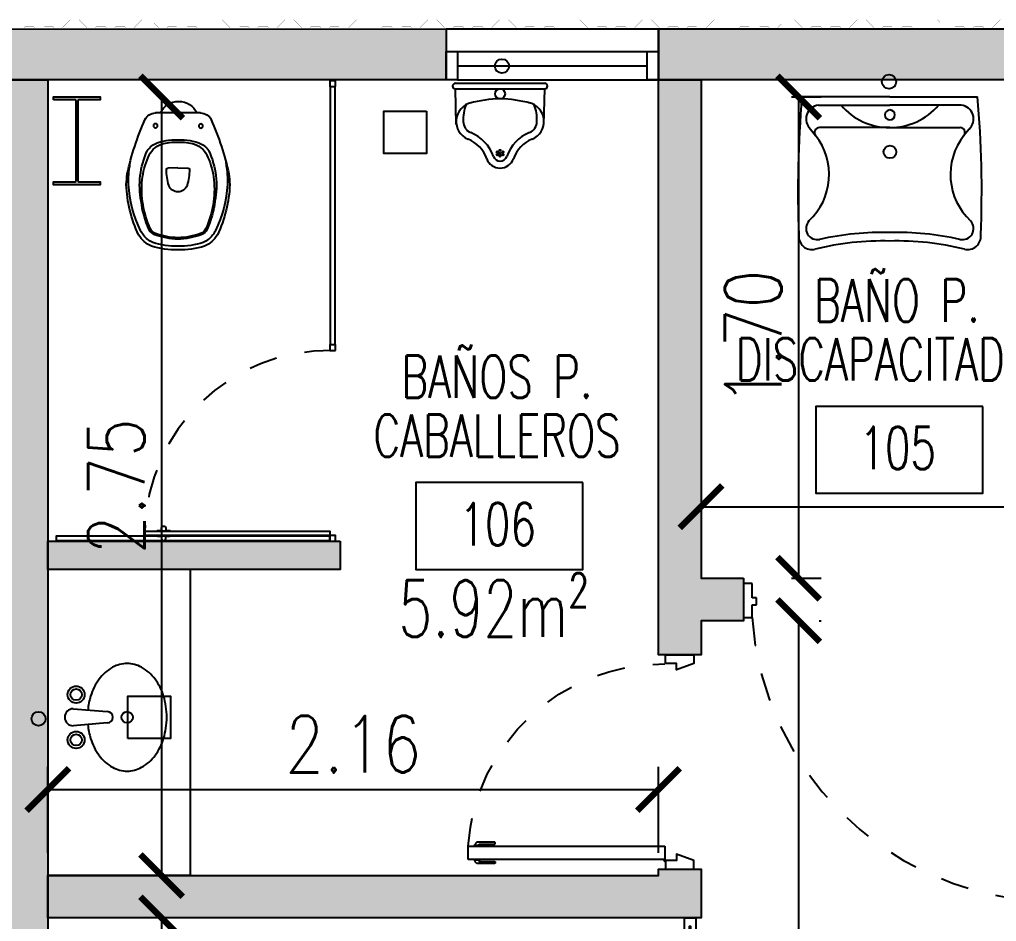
# Model space of a CAD drawing. Header units: millimetres. Extents: x -129 to 3172, y -143 to 919.
# Drawn here: x -5.507 to -2.058, y 26.643 to 29.828 of the extents above; entities that cross this region are included whole.
import ezdxf
from ezdxf.enums import TextEntityAlignment as Align

# ---------------------------------------------------------------- set-up
doc = ezdxf.new("R2010")
doc.units = ezdxf.units.MM
doc.header["$LTSCALE"] = 0.1
doc.linetypes.add('DASHED2', pattern=[0.375, 0.25, -0.125])
doc.linetypes.add('HIDDEN', pattern=[9.525, 6.35, -3.175])
for name, color, linetype in [('A-CHAPA TRAPEZOIDAL', 3, 'Continuous'), ('A-LADRILLO HUECO 12', 3, 'Continuous'), ('A-MURO BLOCK', 4, 'Continuous'), ('A-TABIQUE FENOLICO 20mm', 1, 'Continuous'), ('C-ALUMINIO', 140, 'Continuous'), ('C-MADERA', 8, 'Continuous'), ('E-GENERAL', 8, 'Continuous'), ('E-REJILLAS', 8, 'Continuous'), ('E-SANITARIO', 8, 'Continuous'), ('H-HATCH MURO', 252, 'Continuous'), ('MET-COLUMNA METALICA', 3, 'Continuous'), ('R-CUADRO REF', 1, 'Continuous'), ('R-NOMBRE LOCAL', 7, 'Continuous'), ('zA-COTAS', 1, 'Continuous'), ('zA-TXT SUPS', 2, 'Continuous')]:
    doc.layers.add(name, color=color, linetype=linetype)
doc.styles.add('ROMANS', font='ROMANS.SHX', dxfattribs={"width": 0.8, "height": 0.2})
doc.styles.add('VAUX', font='romans.shx', dxfattribs={"width": 0.85})
doc.dimstyles.new('COTA 1-125', dxfattribs={"dimtxt": 0.2, "dimasz": 0.15, "dimexe": 0.08, "dimexo": 0.08, "dimgap": 0.06, "dimtad": 1, "dimzin": 0, "dimdsep": 46, "dimtxsty": 'ROMANS', "dimblk": 'ARCHTICK', "dimcen": 0, "dimclrd": 256, "dimclre": 8, "dimclrt": 3, "dimadec": 0, "dimazin": 0, "dimtfac": 1, "dimtofl": 0, "dimtmove": 0, "dimatfit": 3, "dimldrblk": 'ARCHTICK', "dimfxl": 1, "dimtolj": 1, "dimtzin": 0, "dimlwd": -1, "dimlwe": -1, "dimarcsym": 0})

# ---------------------------------------------------------------- blocks, each defined once
blk = doc.blocks.new('CMETP')
at = {"layer": 'MET-COLUMNA METALICA'}
blk.add_hatch(color=256, dxfattribs=at).paths.add_polyline_path([(-0.0825, 0), (-0.0825, 0.0097), (-0.0073, 0.0097, 0.414214), (-0.0029, 0.0141), (-0.0029, 0.2958, 0.414214), (-0.0073, 0.3002), (-0.0825, 0.3002), (-0.0825, 0.31), (0.0825, 0.31), (0.0825, 0.3002), (0.0073, 0.3002, 0.414214), (0.0029, 0.2958), (0.0029, 0.0141, 0.414214), (0.0073, 0.0097), (0.0825, 0.0097), (0.0825, 0)])
blk.add_lwpolyline([(0.0825, 0.3002), (0.0825, 0.31), (-0.0825, 0.31), (-0.0825, 0.3002), (-0.0073, 0.3002, -0.414214), (-0.0029, 0.2958), (-0.0029, 0.0141, -0.414214), (-0.0073, 0.0097), (-0.0825, 0.0097), (-0.0825, 0), (0.0825, 0), (0.0825, 0.0097), (0.0073, 0.0097, -0.414214), (0.0029, 0.0141), (0.0029, 0.2958, -0.414214), (0.0073, 0.3002)], format="xyb", close=True, dxfattribs=at)
blk = doc.blocks.new('15X15')
at = {"layer": 'E-REJILLAS', "elevation": -0.0017}
blk.add_lwpolyline([(1961.4181, 1185.014), (1961.5681, 1185.014), (1961.5681, 1184.864), (1961.4181, 1184.864)], close=True, dxfattribs=at)
blk = doc.blocks.new('LAVABO DISC')
at = {"layer": 'E-SANITARIO'}
for p, q in [((0.0027, -0.0538), (-0.3073, -0.0538)), ((0.0027, -0.0538), (0.3127, -0.0538)), ((-0.2494, -0.083), (0.0025, -0.083)), ((0.2549, -0.083), (0.003, -0.083)), ((-0.2769, -0.1674), (-0.2592, -0.1896)), ((0.0025, -0.1622), (-0.2459, -0.1622)), ((0.003, -0.1622), (0.2514, -0.1622)), ((0.2824, -0.1674), (0.2647, -0.1896))]:
    blk.add_line(p, q, dxfattribs=at)
for centre, radius in [((0, 0), 0.025), ((0.003, -0.2482), 0.0225)]:
    blk.add_circle(centre, radius, dxfattribs=at)
for centre, radius, start, end in [((3.5086, -0.3868), 3.8304, 175.0121, 182.3137), ((-3.5032, -0.3868), 3.8304, 357.6863, 4.9879), ((-0.2443, -0.1313), 0.0487, 96.0802, 227.8275), ((0.0025, 0.0637), 0.226, 220.4823, 270), ((0.003, -0.1174), 0.0175, 90, 270), ((0.003, 0.0637), 0.226, 270, 319.5177), ((0.003, -0.1174), 0.0175, 270, 90), ((0.2497, -0.1313), 0.0487, 312.1725, 83.9198), ((-0.2459, -0.1792), 0.0169, 90, 218.1239), ((0.2514, -0.1792), 0.0169, 321.8761, 90), ((-0.4355, -0.3279), 0.224, 312.9807, 38.1239), ((0.4409, -0.3279), 0.224, 141.8761, 227.0193), ((-0.2532, -0.5183), 0.0397, 138.0337, 282.1111), ((0.2587, -0.5183), 0.0397, 257.8889, 41.9663), ((-0.2715, -0.5458), 0.0474, 174.7017, 283.4938), ((-0.0218, -1.5543), 1.0219, 88.5901, 102.6135), ((0.0272, -1.5543), 1.0219, 77.3865, 91.4099), ((0.017, -1.6355), 1.102, 90.735, 90.7406), ((0.277, -0.5458), 0.0474, 256.5062, 5.2983), ((-0.0222, -1.5399), 0.9775, 88.5424, 104.1034), ((0.0162, -1.6216), 1.059, 90.7233, 90.7292), ((0.0277, -1.5399), 0.9775, 75.8966, 91.4576)]:
    blk.add_arc(centre, radius, start, end, dxfattribs=at)
blk = doc.blocks.new('Mingitorio')
at = {"layer": 'E-SANITARIO'}
for p, q in [((-0.1485, 0.2069), (-0.151, 0.0805)), ((0.1615, 0.2069), (0.164, 0.0805)), ((0.164, 0.0805), (-0.151, 0.0805)), ((0.164, 0.0605), (-0.151, 0.0605))]:
    blk.add_line(p, q, dxfattribs=at)
for centre, radius in [((-0.0035, 0.313), 0.0025), ((0.0065, 0.318), 0.0025), ((0.0065, 0.308), 0.0025), ((0.0165, 0.313), 0.0025), ((-0.0035, 0.303), 0.0025), ((0.0065, 0.298), 0.0025), ((0.0165, 0.303), 0.0025), ((0.0065, 0.098), 0.0175), ((0, 0), 0.025)]:
    blk.add_circle(centre, radius, dxfattribs=at)
for centre, radius, start, end in [((0.0065, 0.3105), 0.05, 90, 160.427), ((0.0065, 0.3105), 0.05, 19.573, 90), ((-0.1513, 0.3666), 0.1175, 292.3407, 340.427), ((-0.1513, 0.3666), 0.1425, 292.3407, 340.427), ((0.0065, 0.3105), 0.025, 90, 160.427), ((0.0065, 0.3105), 0.025, 19.573, 90), ((0.1643, 0.3666), 0.1425, 199.573, 247.6593), ((0.1643, 0.3666), 0.1175, 199.573, 247.6593), ((-0.081, 0.1955), 0.0675, 112.3407, 257.9756), ((0.094, 0.1955), 0.0675, 282.0244, 67.6593), ((-0.081, 0.1955), 0.0425, 112.3407, 180), ((0.094, 0.1955), 0.0425, 0, 67.6593), ((0.0106, 0.1876), 0.1343, 176.6335, 202.4326), ((0.0025, 0.1876), 0.1343, 337.5674, 3.3665), ((0.0186, 0.5791), 0.4637, 255.0798, 268.5084), ((-0.0056, 0.5791), 0.4637, 271.4916, 284.9202), ((-0.151, 0.0705), 0.01, 90, 270), ((0.164, 0.0705), 0.01, 270, 90)]:
    blk.add_arc(centre, radius, start, end, dxfattribs=at)
blk = doc.blocks.new('INODORO SANITARIO')
at = {"layer": 'E-SANITARIO'}
for p, q in [((-0.0025, 0.2341), (-0.0382, 0.2353)), ((-0.0025, 0.2341), (0.0332, 0.2353)), ((0.0776, 0.0406), (-0.0821, 0.0406))]:
    blk.add_line(p, q, dxfattribs=at)
for centre in [(-0.0818, 0.086), (0.0782, 0.0867)]:
    blk.add_circle(centre, 0.00741, dxfattribs=at)
for centre, radius, start, end in [((-0.0127, 0.27), 0.2546, 87.6539, 109.1126), ((0.0082, 0.27), 0.2546, 70.8874, 92.3461), ((-0.0567, 0.4195), 0.0993, 113.359, 148.6592), ((-0.0567, 0.4195), 0.0859, 113.6825, 141.724), ((-0.0127, 0.27), 0.2413, 87.5391, 108.9921), ((0.0043, 0.2271), 0.2594, 91.4481, 109.8331), ((0.0082, 0.27), 0.2413, 71.0079, 92.4918), ((-0.0088, 0.2271), 0.2594, 70.1669, 88.5519), ((0.0522, 0.4195), 0.0859, 38.276, 66.3175), ((0.0522, 0.4195), 0.0993, 31.3408, 66.641), ((0.2777, 0.2744), 0.463, 154.8689, 177.6585), ((0.2439, 0.271), 0.4212, 153.929, 176.9789), ((-0.0256, 0.3993), 0.1228, 143.3328, 152.4609), ((0.2184, 0.3076), 0.3538, 156.0268, 172.6887), ((0.2184, 0.3076), 0.3489, 156.0268, 185.0468), ((-0.0712, 0.4363), 0.037, 109.8331, 156.0268), ((-0.0712, 0.4363), 0.032, 109.8331, 156.0268), ((0.0043, 0.2271), 0.2545, 91.4481, 109.8331), ((-0.0088, 0.2271), 0.2545, 70.1669, 88.5519), ((0.0667, 0.4363), 0.032, 23.9732, 70.1669), ((0.0667, 0.4363), 0.037, 23.9732, 70.1669), ((-0.2229, 0.3076), 0.3489, 354.9532, 23.9732), ((-0.2229, 0.3076), 0.3538, 7.3113, 23.9732), ((0.0211, 0.3993), 0.1228, 27.5391, 36.6672), ((-0.2484, 0.271), 0.4212, 3.0211, 26.071), ((-0.2822, 0.2744), 0.463, 2.3415, 25.1311), ((0.1543, 0.2975), 0.2921, 169.1232, 204.8133), ((-0.1588, 0.2975), 0.2921, 335.1867, 10.8768), ((-0.0023, 0.2847), 0.0345, 90.3555, 159.4092), ((-0.0027, 0.2847), 0.0345, 20.5908, 89.6445), ((0.5079, 0.3394), 0.6944, 183.8042, 186.8911), ((0.1068, 0.2797), 0.2839, 175.389, 189.7109), ((0.161, 0.3129), 0.2924, 187.0797, 203.1595), ((0.1474, 0.2409), 0.1904, 163.1407, 180.1718), ((-0.0236, 0.2927), 0.0118, 159.4092, 163.1407), ((0.0185, 0.2927), 0.0118, 16.8593, 20.5908), ((-0.1524, 0.2409), 0.1904, 359.8282, 16.8593), ((-0.1655, 0.3129), 0.2924, 336.8405, 352.9203), ((-0.1114, 0.2797), 0.2839, 350.2891, 4.611), ((-0.5124, 0.3394), 0.6944, 353.1089, 356.1958), ((0.7651, 0.4584), 0.9679, 192.0636, 204.0074), ((-0.7696, 0.4584), 0.9679, 335.9926, 347.9364), ((0.6298, 0.314), 0.807, 185.8465, 187.3524), ((-0.038, 0.2403), 0.00499, 180.1718, 268.0266), ((0.033, 0.2403), 0.00499, 271.9734, 359.8282), ((-0.6343, 0.314), 0.807, 352.6476, 354.1535), ((-0.0214, 0.2339), 0.1071, 213.4182, 220.0442), ((-0.0359, 0.2232), 0.0762, 199.3342, 251.2492), ((0.0314, 0.2232), 0.0762, 288.7508, 340.6658), ((0.0169, 0.2339), 0.1071, 319.9558, 326.5818), ((-0.061, 0.2009), 0.0557, 220.2508, 244.1706), ((-0.0125, 0.3112), 0.1762, 245.6089, 273.3242), ((-0.0125, 0.3112), 0.1673, 253.3398, 273.3242), ((0.0079, 0.3112), 0.1762, 266.6758, 294.3911), ((0.0079, 0.3112), 0.1673, 266.6758, 286.6602), ((0.0564, 0.2009), 0.0557, 295.8294, 319.7492), ((-0.0821, 0.0811), 0.0405, 204.0074, 270), ((0, 0.0723), 0.0723, 205.9768, 334.0232), ((0.0776, 0.0811), 0.0405, 270, 335.9926)]:
    blk.add_arc(centre, radius, start, end, dxfattribs=at)
blk = doc.blocks.new('LAVABO SANITARIO')
at = {"layer": 'E-SANITARIO'}
for p, q in [((-0.0147, -0.2427), (-0.0247, -0.1227)), ((0.0353, -0.1227), (0.0253, -0.2427))]:
    blk.add_line(p, q, dxfattribs=at)
for centre, radius in [((0, 0), 0.025), ((-0.0747, -0.1327), 0.03), ((0.0853, -0.1327), 0.03), ((-0.0747, -0.1327), 0.02), ((0.0853, -0.1327), 0.02), ((0.0053, -0.3127), 0.02)]:
    blk.add_circle(centre, radius, dxfattribs=at)
for centre, radius, start, end in [((0.0053, -0.1227), 0.03, 0, 180), ((-0.0122, -0.3722), 0.1969, 106.9727, 126.3844), ((0.0053, -0.4297), 0.257, 95.745, 106.9727), ((0.0053, -0.4297), 0.257, 73.0273, 84.255), ((0.0229, -0.3722), 0.1969, 53.6156, 73.0273), ((-0.0391, -0.3358), 0.1517, 126.3844, 150.6576), ((0.0497, -0.3358), 0.1517, 29.3424, 53.6156), ((-0.0802, -0.3127), 0.1045, 150.6576, 180), ((0.0053, -0.2427), 0.02, 180, 0), ((0.0908, -0.3127), 0.1045, 0, 29.3424), ((-0.0802, -0.3127), 0.1045, 180, 209.3424), ((0.0908, -0.3127), 0.1045, 330.6576, 0), ((-0.0391, -0.2896), 0.1517, 209.3424, 233.6156), ((0.0497, -0.2896), 0.1517, 306.3844, 330.6576), ((-0.0122, -0.2531), 0.1969, 233.6156, 253.0273), ((0.0229, -0.2531), 0.1969, 286.9727, 306.3844), ((0.0053, -0.1957), 0.257, 253.0273, 270), ((0.0053, -0.1957), 0.257, 270, 286.9727)]:
    blk.add_arc(centre, radius, start, end, dxfattribs=at)
blk = doc.blocks.new('PUERTA DISC 1.10')
at = {"layer": 'C-MADERA'}
for p, q in [((0.02, 0.9718), (0.005, 0.9718)), ((0.005, 0.9718), (0.005, 0.8718)), ((0.03, 0.9808), (0.02, 0.9808)), ((0.02, 0.9808), (0.02, 0.9538)), ((0.02, 0.8718), (0.02, 0.9718)), ((0.075, 1), (0.03, 1)), ((0.03, 1), (0.03, 0)), ((0.03, 0.9538), (0.03, 0.9808)), ((0.075, 0), (0.075, 1)), ((0.075, 0.9873), (0.085, 0.9873)), ((0.075, 0.9468), (0.075, 0.9873)), ((0.1204, 0.9848), (0.075, 0.9848)), ((0.075, 0.9848), (0.075, 0.9498)), ((0.085, 0.9873), (0.085, 0.9468)), ((0.1204, 0.9498), (0.1204, 0.9848)), ((0.02, 0.9538), (0.03, 0.9538)), ((0.075, 0.9498), (0.1204, 0.9498)), ((0.085, 0.9468), (0.075, 0.9468)), ((0.172, 0.9243), (0.137, 0.9243)), ((0.137, 0.9243), (0.137, 0.5457)), ((0.172, 0.5457), (0.172, 0.9243)), ((0.005, 0.8718), (0.02, 0.8718)), ((0.085, 0.5232), (0.075, 0.5232)), ((0.075, 0.5232), (0.075, 0.4827)), ((0.075, 0.4852), (0.075, 0.5202)), ((0.075, 0.5202), (0.1204, 0.5202)), ((0.085, 0.4827), (0.085, 0.5232)), ((0.1204, 0.5202), (0.1204, 0.4852)), ((0.137, 0.5457), (0.172, 0.5457)), ((0.1204, 0.4852), (0.075, 0.4852)), ((0.075, 0.4827), (0.085, 0.4827)), ((0, -0.0167), (0, 0)), ((0, 0), (0.03, 0)), ((0.03, 0), (0.03, -0.045)), ((0.03, 0), (0.075, 0)), ((1.1, 0), (1.07, 0)), ((1.07, 0), (1.07, -0.045)), ((1.1, -0.0167), (1.1, 0)), ((0.03, -0.045), (0.0457, -0.045)), ((0.0457, -0.045), (0.0457, -0.07)), ((1.07, -0.045), (1.0543, -0.045)), ((1.0543, -0.045), (1.0543, -0.07)), ((0.0457, -0.07), (0.03, -0.07)), ((0.03, -0.07), (0.03, -0.12)), ((1.0543, -0.07), (1.07, -0.07)), ((1.07, -0.07), (1.07, -0.12)), ((0, -0.12), (0, -0.105)), ((0.03, -0.12), (0, -0.12)), ((1.07, -0.12), (1.1, -0.12)), ((1.1, -0.12), (1.1, -0.105))]:
    blk.add_line(p, q, dxfattribs=at)
at = {"layer": 'C-MADERA', "color": 8, "linetype": 'DASHED2'}
blk.add_arc((-0.006, -0.0756), 1.0786, 4.0172, 85.6956, dxfattribs=at)
at = {"layer": 'C-MADERA'}
for centre, radius, start, end in [((0.1068, 0.9209), 0.0653, 2.9831, 77.9849), ((0.1104, 0.9251), 0.0266, 358.2797, 67.959), ((0.1104, 0.5449), 0.0266, 292.041, 1.7203), ((0.1068, 0.5491), 0.0653, 282.0151, 357.0169)]:
    blk.add_arc(centre, radius, start, end, dxfattribs=at)
blk = doc.blocks.new('Puerta 070')
at = {"layer": 'C-MADERA'}
for p, q in [((0.0891, 0.0815), (0.0891, 0.0344)), ((0.7834, 0.0815), (0.0891, 0.0815)), ((0.687, 0.0919), (0.6871, 0.0926)), ((0.6871, 0.0912), (0.687, 0.0919)), ((0.6871, 0.0926), (0.6872, 0.0933)), ((0.6872, 0.0906), (0.6871, 0.0912)), ((0.6872, 0.0933), (0.6876, 0.0939)), ((0.6876, 0.0899), (0.6872, 0.0906)), ((0.6876, 0.0939), (0.688, 0.0945)), ((0.688, 0.0894), (0.6876, 0.0899)), ((0.688, 0.0945), (0.6885, 0.095)), ((0.6885, 0.0889), (0.688, 0.0894)), ((0.6885, 0.095), (0.6891, 0.0953)), ((0.6891, 0.0885), (0.6885, 0.0889)), ((0.6891, 0.0953), (0.6898, 0.0956)), ((0.6898, 0.0883), (0.6891, 0.0885)), ((0.6898, 0.0956), (0.749, 0.0956)), ((0.743, 0.0883), (0.6898, 0.0883)), ((0.7394, 0.0815), (0.7394, 0.084)), ((0.7394, 0.084), (0.7456, 0.084)), ((0.7394, 0.0815), (0.7394, 0.084)), ((0.7434, 0.0883), (0.743, 0.0883)), ((0.7439, 0.0881), (0.7434, 0.0883)), ((0.7443, 0.0879), (0.7439, 0.0881)), ((0.7447, 0.0877), (0.7443, 0.0879)), ((0.745, 0.0874), (0.7447, 0.0877)), ((0.7453, 0.087), (0.745, 0.0874)), ((0.7455, 0.0865), (0.7453, 0.087)), ((0.7456, 0.0861), (0.7455, 0.0865)), ((0.7456, 0.0856), (0.7456, 0.0861)), ((0.7456, 0.084), (0.7456, 0.0856)), ((0.7456, 0.084), (0.758, 0.084)), ((0.749, 0.0956), (0.7506, 0.0955)), ((0.7506, 0.0955), (0.7521, 0.0951)), ((0.7521, 0.0951), (0.7535, 0.0944)), ((0.7535, 0.0944), (0.7548, 0.0935)), ((0.7548, 0.0935), (0.7559, 0.0924)), ((0.7559, 0.0924), (0.7568, 0.0912)), ((0.7568, 0.0912), (0.7574, 0.0897)), ((0.7574, 0.0897), (0.7578, 0.0882)), ((0.7578, 0.0882), (0.758, 0.0867)), ((0.758, 0.0867), (0.758, 0.084)), ((0.758, 0.084), (0.7624, 0.084)), ((0.7624, 0.084), (0.7624, 0.0815)), ((0.7624, 0.0815), (0.7624, 0.084)), ((0.7834, 0.0344), (0.7834, 0.0815)), ((0.0891, 0.0344), (0.7834, 0.0344)), ((0.6871, 0.0246), (0.687, 0.0239)), ((0.687, 0.0239), (0.6871, 0.0232)), ((0.6872, 0.0253), (0.6871, 0.0246)), ((0.6871, 0.0232), (0.6872, 0.0226)), ((0.6876, 0.0259), (0.6872, 0.0253)), ((0.6872, 0.0226), (0.6876, 0.0219)), ((0.688, 0.0265), (0.6876, 0.0259)), ((0.6876, 0.0219), (0.688, 0.0213)), ((0.6885, 0.027), (0.688, 0.0265)), ((0.688, 0.0213), (0.6885, 0.0209)), ((0.6891, 0.0273), (0.6885, 0.027)), ((0.6885, 0.0209), (0.6891, 0.0205)), ((0.6898, 0.0276), (0.6891, 0.0273)), ((0.6891, 0.0205), (0.6898, 0.0203)), ((0.743, 0.0276), (0.6898, 0.0276)), ((0.6898, 0.0203), (0.749, 0.0203)), ((0.7394, 0.0344), (0.7394, 0.0319)), ((0.7394, 0.0344), (0.7394, 0.0319)), ((0.7394, 0.0319), (0.7456, 0.0319)), ((0.7434, 0.0276), (0.743, 0.0276)), ((0.7439, 0.0277), (0.7434, 0.0276)), ((0.7443, 0.0279), (0.7439, 0.0277)), ((0.7447, 0.0282), (0.7443, 0.0279)), ((0.745, 0.0285), (0.7447, 0.0282)), ((0.7453, 0.0289), (0.745, 0.0285)), ((0.7455, 0.0293), (0.7453, 0.0289)), ((0.7456, 0.0298), (0.7455, 0.0293)), ((0.7456, 0.0319), (0.758, 0.0319)), ((0.7456, 0.0319), (0.7456, 0.0302)), ((0.7456, 0.0302), (0.7456, 0.0298)), ((0.749, 0.0203), (0.7506, 0.0204)), ((0.7506, 0.0204), (0.7521, 0.0208)), ((0.7521, 0.0208), (0.7535, 0.0215)), ((0.7535, 0.0215), (0.7548, 0.0224)), ((0.7548, 0.0224), (0.7559, 0.0235)), ((0.7559, 0.0235), (0.7568, 0.0247)), ((0.7568, 0.0247), (0.7574, 0.0261)), ((0.7574, 0.0261), (0.7578, 0.0277)), ((0.7578, 0.0277), (0.758, 0.0292)), ((0.758, 0.0319), (0.7624, 0.0319)), ((0.758, 0.0292), (0.758, 0.0319)), ((0.7624, 0.0319), (0.7624, 0.0344)), ((0.7624, 0.0344), (0.7624, 0.0319))]:
    blk.add_line(p, q, dxfattribs=at)
for points in [[(0.0858, 0.7264), (0.0858, 0.7576), (-0.0142, 0.7576), (-0.0142, 0.7264), (0.0471, 0.7039), (0.0471, 0.7264)], [(0.0858, 0.0312), (0.0858, 0), (-0.0142, 0), (-0.0142, 0.0312), (0.0471, 0.0537), (0.0471, 0.0312)]]:
    blk.add_lwpolyline(points, close=True, dxfattribs=at)
at = {"layer": 'C-MADERA', "color": 8, "linetype": 'DASHED2'}
blk.add_ellipse((0.089, 0.0316), major_axis=(0.6734, 0.1762), ratio=0.996904, start_param=-0.184767, end_param=1.315564, dxfattribs=at)
at = {"layer": 'C-MADERA'}
blk.add_ellipse((0.089, 0.0316), major_axis=(0.00195, 0.00195), ratio=1, start_param=4.712389, end_param=10.995574, dxfattribs=at)
blk = doc.blocks.new('N Local')
at = {"layer": 'R-CUADRO REF'}
blk.add_lwpolyline([(6337.1934, -934.8286), (6337.93, -934.8286), (6337.93, -935.2124), (6337.1934, -935.2124)], close=True, dxfattribs=at)
at = {"layer": 'R-CUADRO REF', "lineweight": 0, "style": 'VAUX', "width": 0.85}
blk.add_attdef('NUMERO', text='', height=0.1823, dxfattribs=at).set_placement((6337.5847, -935.1061), align=Align.CENTER)
at = {"layer": 'R-NOMBRE LOCAL', "lineweight": 0, "style": 'VAUX', "width": 0.85}
for p in [(6337.5718, -934.4549), (6337.5718, -934.7149)]:
    blk.add_attdef('NOMBRE', text='', height=0.1823, dxfattribs=at).set_placement(p, align=Align.CENTER)
blk = doc.blocks.new('_ARCHTICK')
at = {"color": 0, "linetype": 'ByBlock', "const_width": 0.15}
blk.add_lwpolyline([(-0.5, -0.5), (0.5, 0.5)], dxfattribs=at)
blk = doc.blocks.new('*D466')
at = {"layer": 'Defpoints', "color": 0, "transparency": 16777216}
for p in [(-5.0052, 29.555, 0.0003), (-5.0052, 26.805, 0.0003), (-5.0052, 26.805)]:
    blk.add_point(p, dxfattribs=at)
at = {"layer": 'zA-COTAS', "transparency": 16777216}
blk.add_line((-5.0052, 29.555), (-5.0052, 26.805), dxfattribs=at)
at = {"layer": 'zA-COTAS', "transparency": 16777216, "xscale": 0.15, "yscale": 0.15, "zscale": 0.15}
for p, rotation in [((-5.0052, 29.555), 90), ((-5.0052, 26.805), 270)]:
    blk.add_blockref('_ARCHTICK', p, dxfattribs=dict(at, rotation=rotation))
at = {"layer": 'zA-COTAS', "color": 3, "transparency": 16777216, "insert": (-5.1652, 28.18), "char_height": 0.2, "attachment_point": 5, "rotation": 90, "style": 'ROMANS'}
blk.add_mtext('\\A1;2.75', dxfattribs=at)
blk = doc.blocks.new('*D467')
at = {"layer": 'Defpoints', "color": 0, "transparency": 16777216}
for p in [(-5.0052, 26.655, 0.0003), (-5.0052, 24.2344, 0.0062), (-5.0052, 24.2344)]:
    blk.add_point(p, dxfattribs=at)
at = {"layer": 'zA-COTAS', "transparency": 16777216}
blk.add_line((-5.0052, 26.655), (-5.0052, 24.2344), dxfattribs=at)
at = {"layer": 'zA-COTAS', "color": 8, "linetype": 'HIDDEN', "transparency": 16777216}
blk.add_line((-4.9252, 26.655), (-4.9252, 26.655), dxfattribs=at)
at = {"layer": 'zA-COTAS', "transparency": 16777216, "xscale": 0.15, "yscale": 0.15, "zscale": 0.15}
for p, rotation in [((-5.0052, 26.655), 90), ((-5.0052, 24.2344), 270)]:
    blk.add_blockref('_ARCHTICK', p, dxfattribs=dict(at, rotation=rotation))
at = {"layer": 'zA-COTAS', "color": 3, "transparency": 16777216, "insert": (-5.1652, 25.4447), "char_height": 0.2, "attachment_point": 5, "rotation": 90, "style": 'ROMANS'}
blk.add_mtext('\\A1;2.42', dxfattribs=at)
blk = doc.blocks.new('*D469')
at = {"layer": 'Defpoints', "color": 0, "transparency": 16777216}
for p in [(-3.2507, 27.1088), (-5.407, 26.805, 0.0003), (-3.2507, 26.805, -0.0004)]:
    blk.add_point(p, dxfattribs=at)
at = {"layer": 'zA-COTAS', "color": 8, "linetype": 'HIDDEN', "transparency": 16777216}
for p, q in [((-5.407, 26.885), (-5.407, 27.1888)), ((-3.2507, 26.885), (-3.2507, 27.1888))]:
    blk.add_line(p, q, dxfattribs=at)
at = {"layer": 'zA-COTAS', "transparency": 16777216}
blk.add_line((-5.407, 27.1088), (-3.2507, 27.1088), dxfattribs=at)
at = {"layer": 'zA-COTAS', "transparency": 16777216, "xscale": 0.15, "yscale": 0.15, "zscale": 0.15, "rotation": 180}
blk.add_blockref('_ARCHTICK', (-5.407, 27.1088), dxfattribs=at)
at = {"layer": 'zA-COTAS', "transparency": 16777216, "xscale": 0.15, "yscale": 0.15, "zscale": 0.15}
blk.add_blockref('_ARCHTICK', (-3.2507, 27.1088), dxfattribs=at)
at = {"layer": 'zA-COTAS', "color": 3, "transparency": 16777216, "insert": (-4.3288, 27.2688), "char_height": 0.2, "attachment_point": 5, "style": 'ROMANS'}
blk.add_mtext('\\A1;2.16', dxfattribs=at)
blk = doc.blocks.new('*D470')
at = {"layer": 'Defpoints', "color": 0, "transparency": 16777216}
for p in [(-3.1007, 28.1077, -0.0018), (0.0993, 28.1077, -0.0018), (0.0993, 28.1077)]:
    blk.add_point(p, dxfattribs=at)
at = {"layer": 'zA-COTAS', "transparency": 16777216}
blk.add_line((-3.1007, 28.1077), (0.0993, 28.1077), dxfattribs=at)
at = {"layer": 'zA-COTAS', "transparency": 16777216, "xscale": 0.15, "yscale": 0.15, "zscale": 0.15, "rotation": 180}
blk.add_blockref('_ARCHTICK', (-3.1007, 28.1077), dxfattribs=at)
at = {"layer": 'zA-COTAS', "transparency": 16777216, "xscale": 0.15, "yscale": 0.15, "zscale": 0.15}
blk.add_blockref('_ARCHTICK', (0.0993, 28.1077), dxfattribs=at)
at = {"layer": 'zA-COTAS', "color": 3, "transparency": 16777216, "insert": (-1.5007, 28.2677), "char_height": 0.2, "attachment_point": 5, "style": 'ROMANS'}
blk.add_mtext('\\A1;3.20', dxfattribs=at)
blk = doc.blocks.new('*D471')
at = {"layer": 'Defpoints', "color": 0, "transparency": 16777216}
for p in [(-2.8616, 29.555, -0.0018), (-2.8616, 27.855, -0.0018), (-2.7563, 27.855)]:
    blk.add_point(p, dxfattribs=at)
at = {"layer": 'zA-COTAS', "color": 8, "linetype": 'HIDDEN', "transparency": 16777216}
for p, q in [((-2.7816, 29.555), (-2.6763, 29.555)), ((-2.7816, 27.855), (-2.6763, 27.855))]:
    blk.add_line(p, q, dxfattribs=at)
at = {"layer": 'zA-COTAS', "transparency": 16777216}
blk.add_line((-2.7563, 29.555), (-2.7563, 27.855), dxfattribs=at)
at = {"layer": 'zA-COTAS', "transparency": 16777216, "xscale": 0.15, "yscale": 0.15, "zscale": 0.15}
for p, rotation in [((-2.7563, 29.555), 90), ((-2.7563, 27.855), 270)]:
    blk.add_blockref('_ARCHTICK', p, dxfattribs=dict(at, rotation=rotation))
at = {"layer": 'zA-COTAS', "color": 3, "transparency": 16777216, "insert": (-2.9163, 28.705), "char_height": 0.2, "attachment_point": 5, "rotation": 90, "style": 'ROMANS'}
blk.add_mtext('\\A1;1.70', dxfattribs=at)
blk = doc.blocks.new('*D474')
at = {"layer": 'Defpoints', "color": 0, "transparency": 16777216}
for p in [(-2.7639, 27.705, -0.0018), (-2.7639, 24.0344, -0.0018), (-2.7563, 24.0344)]:
    blk.add_point(p, dxfattribs=at)
at = {"layer": 'zA-COTAS', "transparency": 16777216}
blk.add_line((-2.7563, 27.705), (-2.7563, 24.0344), dxfattribs=at)
at = {"layer": 'zA-COTAS', "color": 8, "linetype": 'HIDDEN', "transparency": 16777216}
for p, q in [((-2.6839, 27.705), (-2.6763, 27.705)), ((-2.6839, 24.0344), (-2.6763, 24.0344))]:
    blk.add_line(p, q, dxfattribs=at)
at = {"layer": 'zA-COTAS', "transparency": 16777216, "xscale": 0.15, "yscale": 0.15, "zscale": 0.15}
for p, rotation in [((-2.7563, 27.705), 90), ((-2.7563, 24.0344), 270)]:
    blk.add_blockref('_ARCHTICK', p, dxfattribs=dict(at, rotation=rotation))
at = {"layer": 'zA-COTAS', "color": 3, "transparency": 16777216, "insert": (-2.9163, 25.8697), "char_height": 0.2, "attachment_point": 5, "rotation": 90, "style": 'ROMANS'}
blk.add_mtext('\\A1;3.67', dxfattribs=at)

msp = doc.modelspace()

# ---------------------------------------------------------------- hatches: boundary and pattern name
at = {"layer": 'H-HATCH MURO'}
h = msp.add_hatch(color=256, dxfattribs=at)
h.paths.add_polyline_path([(0.0994, 24.9773), (0.0994, 24.0344), (0.283, 24.0344), (0.283, 24.9773)])
h.paths.add_polyline_path([(0.0993, 25.7273), (0.0993, 29.6148), (-0.868, 29.615), (-0.868, 29.795), (0.2793, 29.7948), (0.2791, 25.7273)])
h.paths.add_polyline_path([(-3.2507, 29.615), (-3.2507, 29.795), (-1.618, 29.795), (-1.618, 29.615)])
h.paths.add_polyline_path([(-5.607, 29.615), (-5.607, 29.795), (-4.0007, 29.7948), (-4.0007, 29.6149)])
h = msp.add_hatch(color=256, dxfattribs=at)
h.paths.add_polyline_path([(-5.607, 24.0344), (-5.607, 29.615), (-5.407, 29.615), (-5.407, 24.0344)])
h.paths.add_polyline_path([(-3.1007, 24.0344), (-3.1007, 24.2344), (-3.9722, 24.2344), (-3.9722, 24.0344)])
h.paths.add_polyline_path([(-1.8507, 24.0344), (-1.8507, 24.2344), (0.0993, 24.2344), (0.0993, 24.0344)])
h = msp.add_hatch(color=256, dxfattribs=at)
h.paths.add_polyline_path([(-2.9507, 27.855), (-2.9507, 27.705), (-3.1007, 27.705), (-3.1007, 27.5847), (-3.2507, 27.5847), (-3.2507, 29.615), (-3.1007, 29.615), (-3.1007, 27.855)])
h.paths.add_polyline_path([(-1.8507, 25.7116), (-1.8507, 27.855), (0.0993, 27.855), (0.0993, 27.705), (-1.7007, 27.705), (-1.7007, 25.7116)])
h.paths.add_polyline_path([(-1.8507, 24.954), (-1.8507, 24.2344), (-1.7007, 24.2344), (-1.7007, 24.954)])
edge = h.paths.add_edge_path()
edge.add_line((-3.1007, 26.8271), (-3.1007, 26.655))
edge.add_line((-3.1007, 26.655), (-5.407, 26.655))
edge.add_line((-5.407, 26.655), (-5.407, 26.805))
edge.add_line((-5.407, 26.805), (-3.2507, 26.805))
edge.add_line((-3.2507, 26.805), (-3.2507, 26.8271))
edge.add_line((-3.2507, 26.8271), (-3.1007, 26.8271))
edge.add_line((-3.1007, 26.8271), (-3.1007, 26.655))
for points in [[(-4.3754, 27.9858), (-4.3754, 27.8858), (-5.407, 27.8858), (-5.407, 27.9858)], [(-3.1007, 26.8271), (-3.1007, 26.655), (-5.407, 26.655), (-5.407, 26.805), (-3.2507, 26.805), (-3.2507, 26.8271)]]:
    msp.add_hatch(color=256, dxfattribs=at).paths.add_polyline_path(points)

# ---------------------------------------------------------------- linework, layer by layer
at = {"layer": 'A-CHAPA TRAPEZOIDAL'}
for points in [[(-4.1314, 29.8038, 0.0006, 0.0006, 0), (-4.1566, 29.8038, 0.0006, 0.0006, 0), (-4.1606, 29.7998, 0.0006, 0.0006, 0), (-4.1906, 29.7998, 0.0006, 0.0006, 0), (-4.1946, 29.8038, 0.0006, 0.0006, 0), (-4.2246, 29.8038, 0.0006, 0.0006, 0), (-4.2286, 29.7998, 0.0006, 0.0006, 0), (-4.2586, 29.7998, 0.0006, 0.0006, 0), (-4.2869, 29.828, 0.0006, 0.0006, 0), (-4.3169, 29.828, 0.0006, 0.0006, 0), (-4.3451, 29.7998, 0.0006, 0.0006, 0), (-4.3751, 29.7998, 0.0006, 0.0006, 0), (-4.3791, 29.8038, 0.0006, 0.0006, 0), (-4.4091, 29.8038, 0.0006, 0.0006, 0), (-4.4131, 29.7998, 0.0006, 0.0006, 0), (-4.4431, 29.7998, 0.0006, 0.0006, 0), (-4.4471, 29.8038, 0.0006, 0.0006, 0), (-4.4771, 29.8038, 0.0006, 0.0006, 0), (-4.4811, 29.7998, 0.0006, 0.0006, 0), (-4.5111, 29.7998, 0.0006, 0.0006, 0), (-4.5394, 29.828, 0.0006, 0.0006, 0), (-4.5694, 29.828, 0.0006, 0.0006, 0), (-4.5977, 29.7998, 0.0006, 0.0006, 0), (-4.6277, 29.7998, 0.0006, 0.0006, 0), (-4.6317, 29.8038, 0.0006, 0.0006, 0), (-4.6617, 29.8038, 0.0006, 0.0006, 0), (-4.6657, 29.7998, 0.0006, 0.0006, 0), (-4.6957, 29.7998, 0.0006, 0.0006, 0), (-4.6997, 29.8038, 0.0006, 0.0006, 0), (-4.7297, 29.8038, 0.0006, 0.0006, 0), (-4.7337, 29.7998, 0.0006, 0.0006, 0), (-4.7637, 29.7998, 0.0006, 0.0006, 0), (-4.792, 29.828, 0.0006, 0.0006, 0), (-4.822, 29.828, 0.0006, 0.0006, 0), (-4.8503, 29.7998, 0.0006, 0.0006, 0), (-4.8803, 29.7998, 0.0006, 0.0006, 0), (-4.8843, 29.8038, 0.0006, 0.0006, 0), (-4.9143, 29.8038, 0.0006, 0.0006, 0), (-4.9183, 29.7998, 0.0006, 0.0006, 0), (-4.9483, 29.7998, 0.0006, 0.0006, 0), (-4.9523, 29.8038, 0.0006, 0.0006, 0), (-4.9823, 29.8038, 0.0006, 0.0006, 0), (-4.9863, 29.7998, 0.0006, 0.0006, 0), (-5.0163, 29.7998, 0.0006, 0.0006, 0), (-5.0446, 29.828, 0.0006, 0.0006, 0), (-5.0746, 29.828, 0.0006, 0.0006, 0), (-5.1028, 29.7998, 0.0006, 0.0006, 0), (-5.1328, 29.7998, 0.0006, 0.0006, 0), (-5.1368, 29.8038, 0.0006, 0.0006, 0), (-5.1668, 29.8038, 0.0006, 0.0006, 0), (-5.1708, 29.7998, 0.0006, 0.0006, 0), (-5.2008, 29.7998, 0.0006, 0.0006, 0), (-5.2048, 29.8038, 0.0006, 0.0006, 0), (-5.2348, 29.8038, 0.0006, 0.0006, 0), (-5.2388, 29.7998, 0.0006, 0.0006, 0), (-5.2688, 29.7998, 0.0006, 0.0006, 0), (-5.2971, 29.828, 0.0006, 0.0006, 0), (-5.3271, 29.828, 0.0006, 0.0006, 0), (-5.3554, 29.7998, 0.0006, 0.0006, 0), (-5.3854, 29.7998, 0.0006, 0.0006, 0), (-5.3894, 29.8038, 0.0006, 0.0006, 0), (-5.4194, 29.8038, 0.0006, 0.0006, 0), (-5.4234, 29.7998, 0.0006, 0.0006, 0), (-5.4534, 29.7998, 0.0006, 0.0006, 0), (-5.4574, 29.8038, 0.0006, 0.0006, 0), (-5.4874, 29.8038, 0.0006, 0.0006, 0), (-5.4914, 29.7998, 0.0006, 0.0006, 0), (-5.5214, 29.7998, 0.0006, 0.0006, 0)], [(-5.3943, 29.8038, 0.0006, 0.0006, 0), (-5.4194, 29.8038, 0.0006, 0.0006, 0), (-5.4234, 29.7998, 0.0006, 0.0006, 0), (-5.4534, 29.7998, 0.0006, 0.0006, 0), (-5.4574, 29.8038, 0.0006, 0.0006, 0), (-5.4874, 29.8038, 0.0006, 0.0006, 0), (-5.4914, 29.7998, 0.0006, 0.0006, 0), (-5.5214, 29.7998, 0.0006, 0.0006, 0)], [(-2.8686, 29.8038, 0.0006, 0.0006, 0), (-2.8937, 29.8038, 0.0006, 0.0006, 0), (-2.8977, 29.7998, 0.0006, 0.0006, 0), (-2.9277, 29.7998, 0.0006, 0.0006, 0), (-2.9317, 29.8038, 0.0006, 0.0006, 0), (-2.9617, 29.8038, 0.0006, 0.0006, 0), (-2.9657, 29.7998, 0.0006, 0.0006, 0), (-2.9957, 29.7998, 0.0006, 0.0006, 0), (-3.024, 29.828, 0.0006, 0.0006, 0), (-3.054, 29.828, 0.0006, 0.0006, 0), (-3.0823, 29.7998, 0.0006, 0.0006, 0), (-3.1123, 29.7998, 0.0006, 0.0006, 0), (-3.1163, 29.8038, 0.0006, 0.0006, 0), (-3.1463, 29.8038, 0.0006, 0.0006, 0), (-3.1503, 29.7998, 0.0006, 0.0006, 0), (-3.1803, 29.7998, 0.0006, 0.0006, 0), (-3.1843, 29.8038, 0.0006, 0.0006, 0), (-3.2143, 29.8038, 0.0006, 0.0006, 0), (-3.2183, 29.7998, 0.0006, 0.0006, 0), (-3.2483, 29.7998, 0.0006, 0.0006, 0), (-3.2766, 29.828, 0.0006, 0.0006, 0), (-3.3066, 29.828, 0.0006, 0.0006, 0), (-3.3349, 29.7998, 0.0006, 0.0006, 0), (-3.3649, 29.7998, 0.0006, 0.0006, 0), (-3.3689, 29.8038, 0.0006, 0.0006, 0), (-3.3989, 29.8038, 0.0006, 0.0006, 0), (-3.4029, 29.7998, 0.0006, 0.0006, 0), (-3.4329, 29.7998, 0.0006, 0.0006, 0), (-3.4369, 29.8038, 0.0006, 0.0006, 0), (-3.4669, 29.8038, 0.0006, 0.0006, 0), (-3.4709, 29.7998, 0.0006, 0.0006, 0), (-3.5009, 29.7998, 0.0006, 0.0006, 0), (-3.5291, 29.828, 0.0006, 0.0006, 0), (-3.5591, 29.828, 0.0006, 0.0006, 0), (-3.5874, 29.7998, 0.0006, 0.0006, 0), (-3.6174, 29.7998, 0.0006, 0.0006, 0), (-3.6214, 29.8038, 0.0006, 0.0006, 0), (-3.6514, 29.8038, 0.0006, 0.0006, 0), (-3.6554, 29.7998, 0.0006, 0.0006, 0), (-3.6854, 29.7998, 0.0006, 0.0006, 0), (-3.6894, 29.8038, 0.0006, 0.0006, 0), (-3.7194, 29.8038, 0.0006, 0.0006, 0), (-3.7234, 29.7998, 0.0006, 0.0006, 0), (-3.7534, 29.7998, 0.0006, 0.0006, 0), (-3.7817, 29.828, 0.0006, 0.0006, 0), (-3.8117, 29.828, 0.0006, 0.0006, 0), (-3.84, 29.7998, 0.0006, 0.0006, 0), (-3.87, 29.7998, 0.0006, 0.0006, 0), (-3.874, 29.8038, 0.0006, 0.0006, 0), (-3.904, 29.8038, 0.0006, 0.0006, 0), (-3.908, 29.7998, 0.0006, 0.0006, 0), (-3.938, 29.7998, 0.0006, 0.0006, 0), (-3.942, 29.8038, 0.0006, 0.0006, 0), (-3.972, 29.8038, 0.0006, 0.0006, 0), (-3.976, 29.7998, 0.0006, 0.0006, 0), (-4.006, 29.7998, 0.0006, 0.0006, 0), (-4.0343, 29.828, 0.0006, 0.0006, 0), (-4.0643, 29.828, 0.0006, 0.0006, 0), (-4.0926, 29.7998, 0.0006, 0.0006, 0), (-4.1226, 29.7998, 0.0006, 0.0006, 0), (-4.1266, 29.8038, 0.0006, 0.0006, 0), (-4.1566, 29.8038, 0.0006, 0.0006, 0), (-4.1606, 29.7998, 0.0006, 0.0006, 0), (-4.1906, 29.7998, 0.0006, 0.0006, 0), (-4.1946, 29.8038, 0.0006, 0.0006, 0), (-4.2246, 29.8038, 0.0006, 0.0006, 0), (-4.2286, 29.7998, 0.0006, 0.0006, 0), (-4.2586, 29.7998, 0.0006, 0.0006, 0), (-4.2869, 29.828, 0.0006, 0.0006, 0), (-4.3169, 29.828, 0.0006, 0.0006, 0), (-4.3451, 29.7998, 0, 0, 0)], [(-2.0437, 29.828, 0.0006, 0.0006, 0), (-2.072, 29.7998, 0.0006, 0.0006, 0), (-2.102, 29.7998, 0.0006, 0.0006, 0), (-2.106, 29.8038, 0.0006, 0.0006, 0), (-2.136, 29.8038, 0.0006, 0.0006, 0), (-2.14, 29.7998, 0.0006, 0.0006, 0), (-2.17, 29.7998, 0.0006, 0.0006, 0), (-2.174, 29.8038, 0.0006, 0.0006, 0), (-2.204, 29.8038, 0.0006, 0.0006, 0), (-2.208, 29.7998, 0.0006, 0.0006, 0), (-2.238, 29.7998, 0.0006, 0.0006, 0), (-2.2663, 29.828, 0.0006, 0.0006, 0), (-2.2963, 29.828, 0.0006, 0.0006, 0), (-2.3246, 29.7998, 0.0006, 0.0006, 0), (-2.3546, 29.7998, 0.0006, 0.0006, 0), (-2.3586, 29.8038, 0.0006, 0.0006, 0), (-2.3886, 29.8038, 0.0006, 0.0006, 0), (-2.3926, 29.7998, 0.0006, 0.0006, 0), (-2.4226, 29.7998, 0.0006, 0.0006, 0), (-2.4266, 29.8038, 0.0006, 0.0006, 0), (-2.4566, 29.8038, 0.0006, 0.0006, 0), (-2.4606, 29.7998, 0.0006, 0.0006, 0), (-2.4906, 29.7998, 0.0006, 0.0006, 0), (-2.5189, 29.828, 0.0006, 0.0006, 0), (-2.5489, 29.828, 0.0006, 0.0006, 0), (-2.5772, 29.7998, 0.0006, 0.0006, 0), (-2.6072, 29.7998, 0.0006, 0.0006, 0), (-2.6112, 29.8038, 0.0006, 0.0006, 0), (-2.6412, 29.8038, 0.0006, 0.0006, 0), (-2.6452, 29.7998, 0.0006, 0.0006, 0), (-2.6752, 29.7998, 0.0006, 0.0006, 0), (-2.6792, 29.8038, 0.0006, 0.0006, 0), (-2.7092, 29.8038, 0.0006, 0.0006, 0), (-2.7132, 29.7998, 0.0006, 0.0006, 0), (-2.7432, 29.7998, 0.0006, 0.0006, 0), (-2.7714, 29.828, 0.0006, 0.0006, 0), (-2.8014, 29.828, 0.0006, 0.0006, 0), (-2.8297, 29.7998, 0.0006, 0.0006, 0), (-2.8597, 29.7998, 0.0006, 0.0006, 0), (-2.8637, 29.8038, 0.0006, 0.0006, 0), (-2.8937, 29.8038, 0.0006, 0.0006, 0), (-2.8977, 29.7998, 0.0006, 0.0006, 0), (-2.9277, 29.7998, 0.0006, 0.0006, 0), (-2.9317, 29.8038, 0.0006, 0.0006, 0), (-2.9617, 29.8038, 0.0006, 0.0006, 0), (-2.9657, 29.7998, 0.0006, 0.0006, 0), (-2.9957, 29.7998, 0.0006, 0.0006, 0), (-3.024, 29.828, 0.0006, 0.0006, 0), (-3.054, 29.828, 0.0006, 0.0006, 0), (-3.0823, 29.7998, 0, 0, 0)]]:
    msp.add_lwpolyline(points, format="xyseb", dxfattribs=at)
at = {"layer": 'A-LADRILLO HUECO 12'}
for points in [[(-2.9507, 27.855), (-2.9507, 27.705), (-3.1007, 27.705), (-3.1007, 27.5847), (-3.2507, 27.5847), (-3.2507, 29.615), (-3.1007, 29.615), (-3.1007, 27.855), (-2.9507, 27.855)], [(-3.1007, 26.8271), (-3.1007, 26.655), (-5.407, 26.655), (-5.407, 26.805), (-3.2507, 26.805), (-3.2507, 26.8271), (-3.1007, 26.8271), (-3.1007, 26.655)]]:
    msp.add_lwpolyline(points, dxfattribs=at)
msp.add_lwpolyline([(-4.3754, 27.9858), (-4.3754, 27.8858), (-5.407, 27.8858), (-5.407, 27.9858)], close=True, dxfattribs=at)
at = {"layer": 'A-MURO BLOCK'}
for p, q in [((-4.0007, 29.795), (-4.0007, 29.615)), ((-3.2507, 29.795), (-3.2507, 29.615))]:
    msp.add_line(p, q, dxfattribs=at)
for points in [[(-5.607, 29.615), (-5.607, 29.795), (-4.0007, 29.7948), (-4.0007, 29.6149)], [(-3.2507, 29.615), (-3.2507, 29.795), (-1.618, 29.795), (-1.618, 29.615)], [(-5.607, 24.0344), (-5.607, 29.615), (-5.407, 29.615), (-5.407, 24.0344)]]:
    msp.add_lwpolyline(points, close=True, dxfattribs=at)
at = {"layer": 'A-TABIQUE FENOLICO 20mm'}
for points in [[(-4.3918, 29.5913), (-4.3918, 29.6113), (-4.4118, 29.6113), (-4.4118, 29.5913)], [(-4.3943, 28.6797), (-4.4093, 28.6797), (-4.4093, 29.5913), (-4.3943, 29.5913)], [(-4.3918, 28.6597), (-4.3918, 28.6797), (-4.4118, 28.6797), (-4.4118, 28.6597)], [(-5.0649, 28.0058), (-5.0649, 28.0208), (-4.4118, 28.0208), (-4.4118, 28.0058)], [(-4.4118, 27.9883), (-4.4118, 28.0033), (-5.3776, 28.0033), (-5.3776, 27.9883)], [(-4.3918, 27.9858), (-4.3918, 28.0058), (-4.4118, 28.0058), (-4.4118, 27.9858)]]:
    msp.add_lwpolyline(points, close=True, dxfattribs=at)
for points in [[(-4.9767, 28.0232), (-4.9767, 28.0208), (-5.0194, 28.0208), (-5.0194, 28.0232), (-5.0055, 28.0232), (-5.0055, 28.0328, -0.852576), (-4.9905, 28.0328), (-4.9905, 28.0328, -1), (-4.9905, 28.0328), (-4.9905, 28.0328, 0.414214), (-4.9905, 28.0328), (-4.9905, 28.0232), (-4.9767, 28.0232), (-4.9767, 28.0208), (-5.0194, 28.0208)], [(-4.9767, 28.0033), (-4.9767, 28.0058), (-5.0194, 28.0058), (-5.0194, 28.0033), (-5.0055, 28.0033), (-5.0055, 27.9938, 0.852576), (-4.9905, 27.9938), (-4.9905, 27.9938, 1), (-4.9905, 27.9938), (-4.9905, 27.9938, -0.414214), (-4.9905, 27.9938), (-4.9905, 28.0033), (-4.9767, 28.0033), (-4.9767, 28.0058), (-5.0194, 28.0058)]]:
    msp.add_lwpolyline(points, format="xyb", dxfattribs=at)
at = {"layer": 'A-TABIQUE FENOLICO 20mm', "color": 8, "linetype": 'DASHED2'}
msp.add_arc((-4.4122, 28.0069), 0.6528, 89.0836, 178.781, dxfattribs=at)
at = {"layer": 'C-ALUMINIO', "color": 8}
msp.add_line((-4.0007, 29.795), (-3.2507, 29.795), dxfattribs=at)
at = {"layer": 'C-ALUMINIO'}
for p, q in [((-3.9607, 29.715), (-3.2507, 29.715)), ((-3.9607, 29.665), (-3.2906, 29.665)), ((-3.9607, 29.615), (-3.2507, 29.615))]:
    msp.add_line(p, q, dxfattribs=at)
for points in [[(-4.0007, 29.715), (-3.9607, 29.715), (-3.9607, 29.615), (-4.0007, 29.615)], [(-3.2906, 29.715), (-3.2507, 29.715), (-3.2507, 29.615), (-3.2906, 29.615)]]:
    msp.add_lwpolyline(points, close=True, dxfattribs=at)
msp.add_lwpolyline([(-3.1193, 26.655), (-3.1193, 26.6171, -0.398972), (-3.1309, 26.605), (-3.1363, 26.605), (-3.1363, 26.6247), (-3.1423, 26.6247), (-3.1423, 26.605), (-3.1489, 26.605, -0.418366), (-3.1593, 26.6154), (-3.1593, 26.655), (-3.1193, 26.655)], format="xyb", dxfattribs=at)
at = {"layer": 'E-GENERAL'}
for q in [(-4.9034, 27.8858), (-5.407, 26.805)]:
    msp.add_line((-4.9034, 26.805), q, dxfattribs=at)

# ---------------------------------------------------------------- block references
for name, p, rotation in [('Mingitorio', (-3.8038, 29.6639, 0.0174), 180), ('15X15', (-1189.0846, 1990.9232, 0.0117), 270), ('PUERTA DISC 1.10', (-1.8507, 27.7161, -0.0018), 180), ('LAVABO SANITARIO', (-5.4398, 27.3585, 0), 89.99999999999999), ('15X15', (1179.8898, -1934.1293, 0.0083), 89.99999999999999)]:
    msp.add_blockref(name, p, dxfattribs=dict(rotation=rotation))
msp.add_blockref('LAVABO DISC', (-2.4371, 29.6088, -0.0018))
at = {"xscale": -1, "rotation": 180}
msp.add_blockref('INODORO SANITARIO', (-4.9451, 29.539, 0.0105), dxfattribs=at)
ref = msp.add_blockref('N Local', (5067.6487, 776.3249, -0.0085), dxfattribs=dict(xscale=-0.7999999999999545, yscale=0.8000000000000114, zscale=0.8))
ref.add_attrib('NUMERO', '105', dxfattribs={"layer": 'R-CUADRO REF', "lineweight": 0, "height": 0.15, "style": 'VAUX', "width": 0.7}).set_placement((-2.4065, 28.2401, -0.0085), align=Align.CENTER)
ref.add_attrib('NOMBRE', 'BAÑO P.', dxfattribs={"layer": 'R-NOMBRE LOCAL', "lineweight": 0, "height": 0.15, "style": 'VAUX', "width": 0.7}).set_placement((-2.4087, 28.761, -0.0085), align=Align.CENTER)
ref.add_attrib('NOMBRE', 'DISCAPACITADOS', dxfattribs={"layer": 'R-NOMBRE LOCAL', "lineweight": 0, "height": 0.15, "style": 'VAUX', "width": 0.7}).set_placement((-2.4087, 28.553, -0.0085), align=Align.CENTER)
ref = msp.add_blockref('N Local', (5066.2363, 776.0557, 0.0044), dxfattribs=dict(xscale=-0.7999999999999545, yscale=0.8000000000000114, zscale=0.8))
ref.add_attrib('NUMERO', '106', dxfattribs={"layer": 'R-CUADRO REF', "lineweight": 0, "height": 0.15, "style": 'VAUX', "width": 0.7}).set_placement((-3.8188, 27.9709, 0.0044), align=Align.CENTER)
ref.add_attrib('NOMBRE', 'BAÑOS P.', dxfattribs={"layer": 'R-NOMBRE LOCAL', "lineweight": 0, "height": 0.15, "style": 'VAUX', "width": 0.7}).set_placement((-3.8211, 28.4918, 0.0044), align=Align.CENTER)
ref.add_attrib('NOMBRE', 'CABALLEROS', dxfattribs={"layer": 'R-NOMBRE LOCAL', "lineweight": 0, "height": 0.15, "style": 'VAUX', "width": 0.7}).set_placement((-3.8211, 28.2838, 0.0044), align=Align.CENTER)
at = {"xscale": -1}
msp.add_blockref('Puerta 070', (-3.1401, 26.8271, 0.0003), dxfattribs=at)
at = {"layer": 'MET-COLUMNA METALICA', "xscale": -1}
msp.add_blockref('CMETP', (-5.3045, 29.245, 0.0003), dxfattribs=at)

# ---------------------------------------------------------------- texts
at = {"layer": 'zA-TXT SUPS', "insert": (-6.0484, 27.848, 0.0235), "char_height": 0.2, "width": 4.465041, "attachment_point": 1, "line_spacing_factor": 0.999789, "style": 'VAUX'}
msp.add_mtext('\\pi1.87919;{\\W0.7;5.92m²}', dxfattribs=at)

# ---------------------------------------------------------------- dimensions: what is measured, and where the dimension line sits
at = {"layer": 'zA-COTAS'}
for base, p1, p2, picture, middle in [((-5.0052, 26.805, 0.0219), (-5.0052, 29.555, 0.0221), (-5.0052, 26.805, 0.0221), '*D466', (-5.1652, 28.18, 0.0219)), ((-2.7563, 27.855, 0.0219), (-2.8616, 29.555, 0.0201), (-2.8616, 27.855, 0.0201), '*D471', (-2.9163, 28.705, 0.0219)), ((-2.7563, 24.0344, 0.0219), (-2.7639, 27.705, 0.0201), (-2.7639, 24.0344, 0.0201), '*D474', (-2.9163, 25.8697, 0.0219)), ((-5.0052, 24.2344, 0.0219), (-5.0052, 26.655, 0.0221), (-5.0052, 24.2344, 0.0281), '*D467', (-5.1652, 25.4447, 0.0219))]:
    dim = msp.add_linear_dim(base=base, p1=p1, p2=p2, angle=90, dimstyle='COTA 1-125', dxfattribs=at)
    dim.commit()
    dim.dimension.update_dxf_attribs({"geometry": picture, "text_midpoint": middle})
for base, p1, p2, picture, middle in [((0.0993, 28.1077, 0.0219), (-3.1007, 28.1077, 0.0201), (0.0993, 28.1077, 0.0201), '*D470', (-1.5007, 28.2677, 0.0219)), ((-3.2507, 27.1088, 0.0219), (-5.407, 26.805, 0.0221), (-3.2507, 26.805, 0.0215), '*D469', (-4.3288, 27.2688, 0.0219))]:
    dim = msp.add_linear_dim(base=base, p1=p1, p2=p2, dimstyle='COTA 1-125', dxfattribs=at)
    dim.commit()
    dim.dimension.update_dxf_attribs({"geometry": picture, "text_midpoint": middle})

doc.saveas('drawing.dxf')
